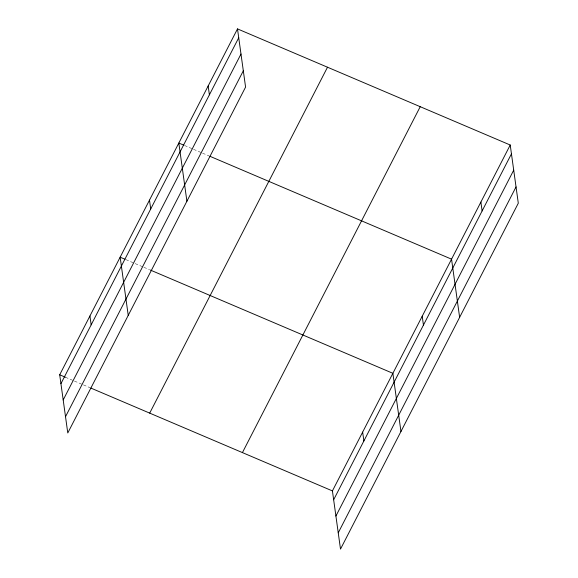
<?xml version="1.0" encoding="UTF-8"?>
<svg xmlns="http://www.w3.org/2000/svg" width="578" height="578" viewBox="0 0 578 578"><rect width="100%" height="100%" fill="white"/><g stroke="black" fill="none" stroke-linecap="round" stroke-linejoin="round"><path stroke-width="0.43" stroke-dasharray="2.89 2.17" d="M184.555 145.483L192.734 148.972M193.558 149.319L201.736 152.802M202.553 153.148L209.099 155.937M125.881 259.63L143.062 266.949M143.879 267.296L149.608 269.731M65.43 377.239L73.616 380.721M74.432 381.068L82.611 384.551M83.427 384.905L89.973 387.686"/><path stroke-width="0.87" d="M237.5 28.9L245.578 87.083L67.778 432.987L59.7 374.797L237.5 28.9L510.222 145.013L518.3 203.203L340.5 549.1L332.422 490.917L510.222 145.013M60.936 383.655L238.728 37.758M63.19 399.933L240.99 54.036M65.516 416.709L243.316 70.805M149.702 413.118L327.502 67.221M242.428 452.596L420.228 106.699M333.651 499.775L511.451 153.871M335.912 516.053L513.712 170.149M338.238 532.822L516.038 186.925M183.739 145.136L178.826 143.048L186.904 201.231M209.915 156.284L451.548 259.161L459.626 317.344M125.065 259.284L120.152 257.196L128.229 315.378M150.424 270.085L392.874 373.309L400.951 431.491M59.7 374.797L65.43 377.239M90.797 388.04L332.422 490.917M480.889 202.09L482.117 210.948M422.215 316.238L423.443 325.096M362.652 432.113L363.88 440.971M208.167 85.97L209.395 94.828M149.492 200.118L150.721 208.976M89.93 316L91.158 324.85"/></g></svg>
